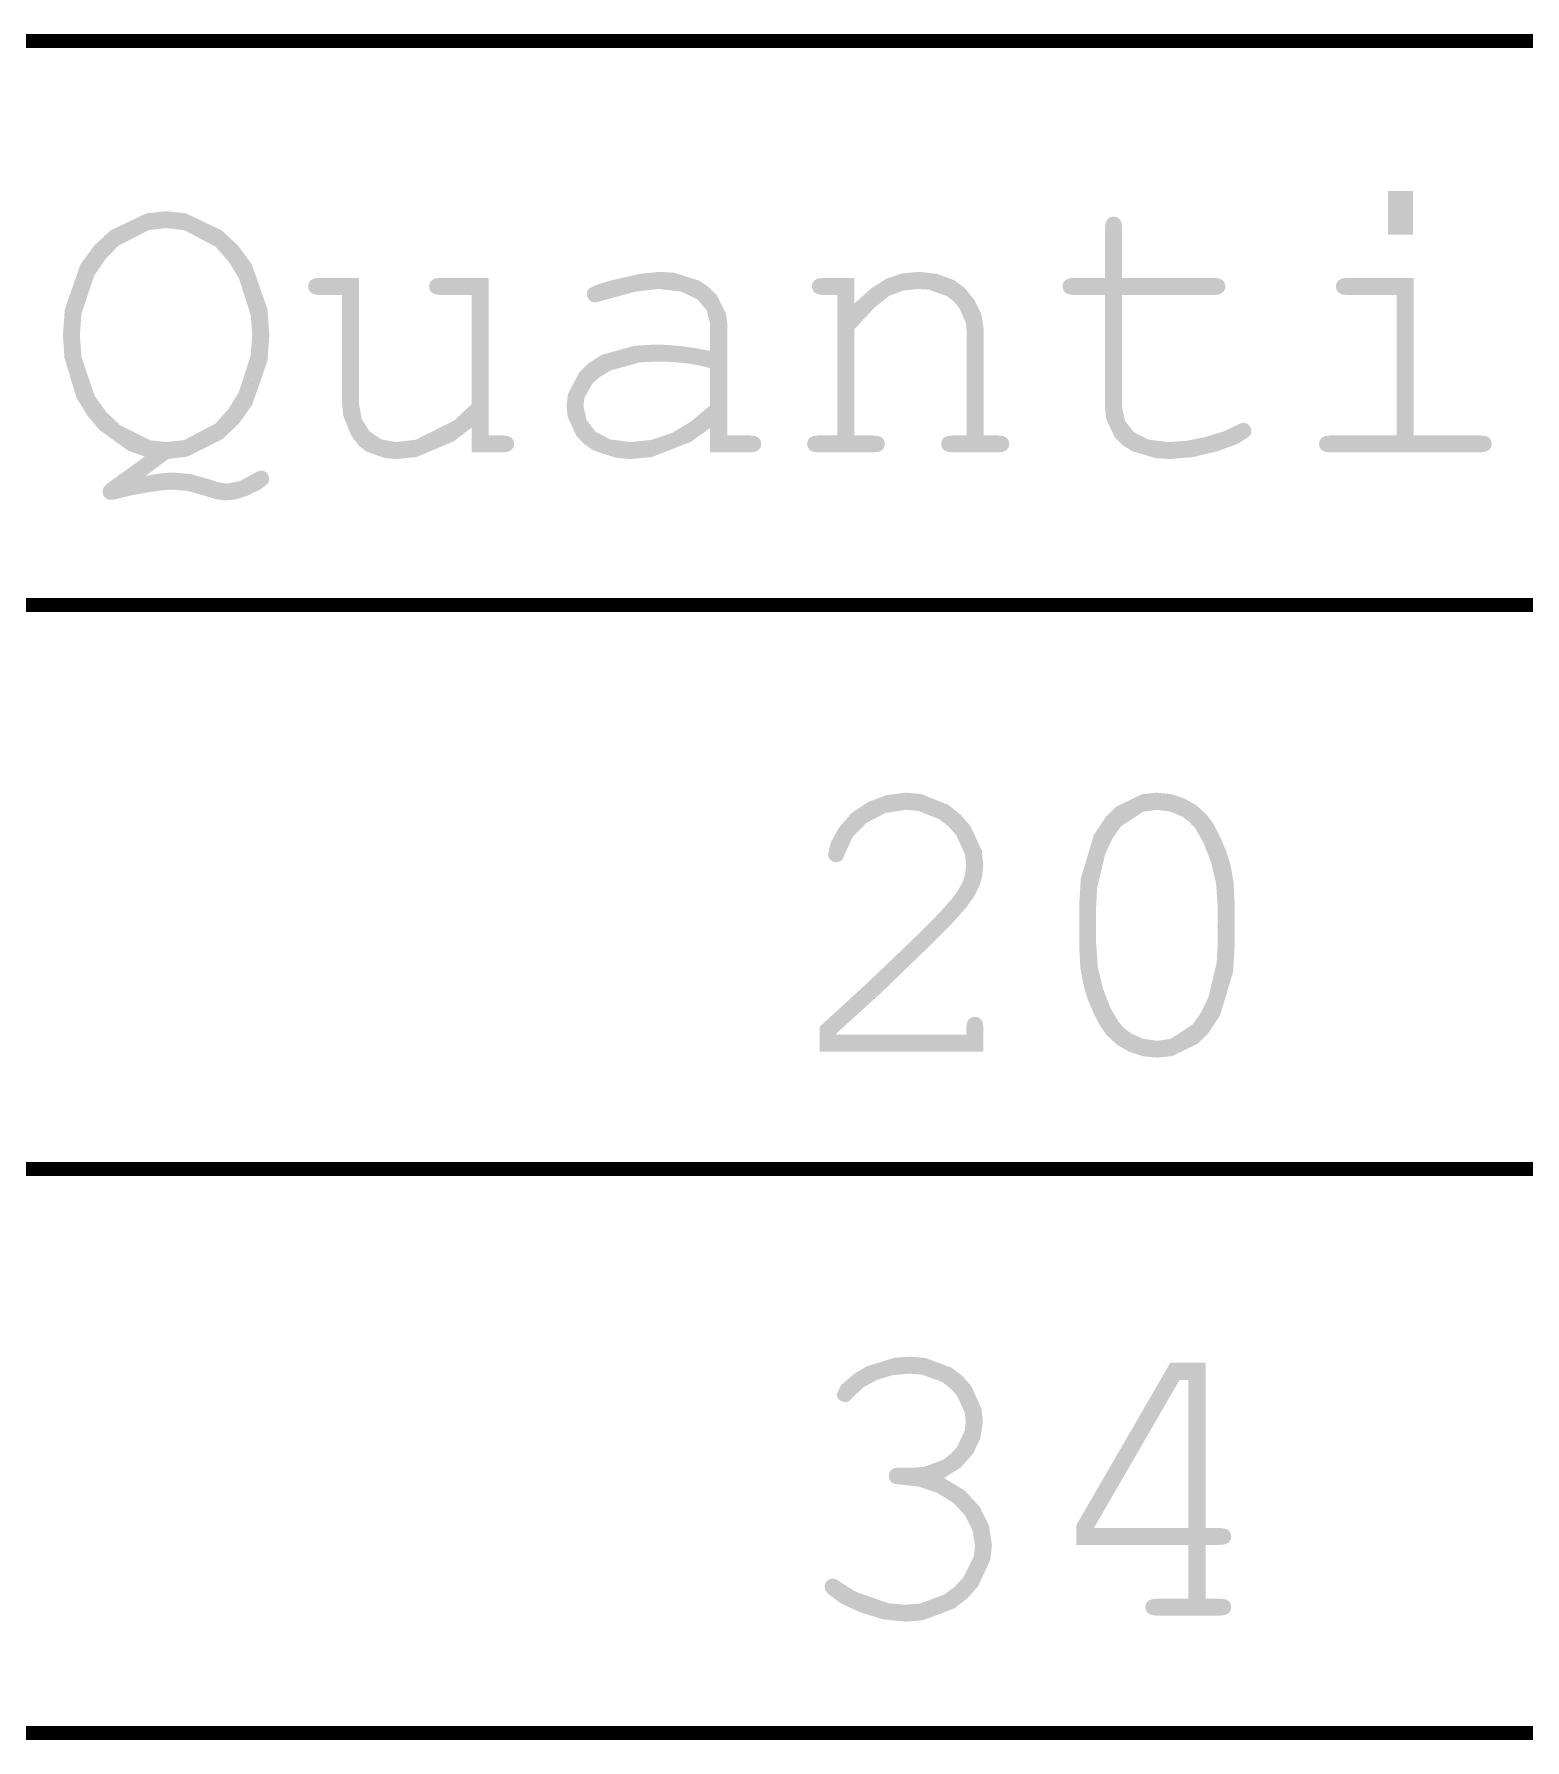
# Model space of a CAD drawing. Extents: x -3 to 268, y -4 to 76.
# Drawn here: x 139.42 to 150.25, y 55.09 to 67.49 of the extents above; entities that cross this region are included whole.
import ezdxf

# ---------------------------------------------------------------- set-up
doc = ezdxf.new("R2010")
doc.units = 0
doc.layers.add('DRILL_SYMBOLS', color=255, linetype='CONTINUOUS')

msp = doc.modelspace()

# ---------------------------------------------------------------- hatches: boundary and pattern name
at = {"layer": 'DRILL_SYMBOLS'}
for points in [[(149.438156, 66.346849), (149.438156, 66.028978), (149.256515, 66.028978), (149.256515, 66.346849)], [(140.392746, 64.39863), (140.228683, 64.275583), (140.339645, 64.294259), (140.429367, 64.300485), (140.557174, 64.288766), (140.682785, 64.25361), (140.760788, 64.228341), (140.819015, 64.219919), (140.908737, 64.237131), (141.00798, 64.288766), (141.043136, 64.308542), (141.066574, 64.315133), (141.090561, 64.310922), (141.109787, 64.298288), (141.122421, 64.278695), (141.126632, 64.25361), (141.12297, 64.233102), (141.111984, 64.215524), (141.061813, 64.177438), (140.972824, 64.133493), (140.891525, 64.106027), (140.811691, 64.096872), (140.738449, 64.106759), (140.641769, 64.136423), (140.535202, 64.166086), (140.432296, 64.175973), (140.352096, 64.171579), (140.25505, 64.158395), (140.12175, 64.133493), (140.017746, 64.10859), (139.992477, 64.103097), (139.975265, 64.101266), (139.952194, 64.105661), (139.932785, 64.118844), (139.919601, 64.139352), (139.915207, 64.165719), (139.923629, 64.193551), (139.948898, 64.218454), (140.222824, 64.416208), (140.104858, 64.457579), (139.895019, 64.608447), (139.803146, 64.717943), (139.726562, 64.844926), (139.639038, 65.135698), (139.628097, 65.299486), (139.642242, 65.488908), (139.755401, 65.813371), (139.854416, 65.948411), (139.972015, 66.058641), (140.233856, 66.184617), (140.378097, 66.200364), (140.522339, 66.184617), (140.784179, 66.058641), (140.901779, 65.948411), (141.000793, 65.813371), (141.113952, 65.488908), (141.128097, 65.299486), (141.114181, 65.112581), (141.002853, 64.790681), (141.003586, 65.299486), (140.992691, 65.445787), (140.905533, 65.715318), (140.829269, 65.838548), (140.735702, 65.94301), (140.510116, 66.062394), (140.378097, 66.077318), (140.253174, 66.063081), (140.031616, 65.94919), (139.934982, 65.849534), (139.854553, 65.729738), (139.762634, 65.454713), (139.751144, 65.299486), (139.763183, 65.135927), (139.859497, 64.855775), (139.943771, 64.739183), (140.043152, 64.644014), (140.260315, 64.535249), (140.378097, 64.521654), (140.510116, 64.536531), (140.735702, 64.655549), (140.829269, 64.759691), (140.905533, 64.882692), (140.992691, 65.152589), (141.003586, 65.299486), (141.002853, 64.790681), (140.905441, 64.655687), (140.789901, 64.544872), (140.533554, 64.416344)], [(147.324386, 65.715501), (147.992355, 65.715501), (148.030075, 65.711107), (148.055343, 65.697923), (148.069626, 65.677781), (148.074386, 65.652513), (148.069626, 65.628343), (148.055343, 65.608568), (148.030075, 65.595384), (147.992355, 65.590989), (147.324386, 65.590989), (147.324386, 64.772142), (147.34581, 64.673997), (147.41008, 64.593431), (147.515732, 64.539598), (147.6613, 64.521654), (147.790939, 64.530992), (147.930832, 64.559007), (148.059738, 64.598741), (148.156418, 64.643236), (148.183151, 64.657518), (148.204757, 64.662279), (148.22673, 64.657701), (148.245773, 64.643968), (148.258957, 64.624009), (148.263351, 64.600755), (148.25859, 64.579515), (148.244308, 64.559739), (148.163925, 64.509385), (148.016525, 64.455003), (147.839462, 64.412723), (147.670089, 64.39863), (147.567917, 64.404945), (147.39653, 64.455471), (147.327316, 64.499681), (147.27156, 64.554613), (147.20784, 64.690843), (147.199875, 64.772142), (147.199875, 65.590989), (146.972824, 65.590989), (146.935104, 65.595384), (146.909836, 65.608568), (146.895553, 65.628709), (146.890793, 65.653978), (146.895553, 65.678148), (146.909836, 65.697923), (146.935104, 65.711107), (146.972824, 65.715501), (147.199875, 65.715501), (147.199875, 66.078782), (147.204269, 66.116502), (147.217453, 66.141771), (147.237228, 66.156053), (147.261398, 66.160814), (147.286667, 66.156053), (147.306808, 66.141771), (147.319992, 66.116502), (147.324386, 66.078782)], [(144.330246, 64.446947), (144.330246, 64.624193), (144.193924, 64.525509), (143.907547, 64.412727), (143.757492, 64.39863), (143.652939, 64.405632), (143.480087, 64.461651), (143.411789, 64.510667), (143.357315, 64.569856), (143.295059, 64.707185), (143.287277, 64.785325), (143.297531, 64.871843), (143.379562, 65.027849), (143.451339, 65.097337), (143.542801, 65.155656), (143.782303, 65.222307), (143.930343, 65.230638), (144.018966, 65.227891), (144.114914, 65.219652), (144.218551, 65.205552), (144.330246, 65.185228), (144.330246, 65.384447), (144.306808, 65.478929), (144.236496, 65.560228), (144.119308, 65.616258), (143.955246, 65.634935), (143.78276, 65.614061), (143.552414, 65.551439), (143.513962, 65.540452), (143.492355, 65.53679), (143.470566, 65.541185), (143.452072, 65.554368), (143.439438, 65.574144), (143.435226, 65.598314), (143.438888, 65.620653), (143.449875, 65.637864), (143.50151, 65.663865), (143.615402, 65.697923), (143.816086, 65.744066), (143.961105, 65.759447), (144.071151, 65.75226), (144.252792, 65.694764), (144.324386, 65.644456), (144.381424, 65.585084), (144.446609, 65.455079), (144.454757, 65.384447), (144.454757, 64.569993), (144.330246, 65.059251), (144.241256, 65.080858), (144.14714, 65.095872), (144.047897, 65.104661), (143.943527, 65.107591), (143.816818, 65.100358), (143.607345, 65.042497), (143.524582, 64.991868), (143.474594, 64.94655), (143.417465, 64.843278), (143.410324, 64.785325), (143.432113, 64.682786), (143.497482, 64.597825), (143.604599, 64.540697), (143.751632, 64.521654), (143.905624, 64.537584), (144.048263, 64.585374), (144.18724, 64.667955), (144.330246, 64.788255), (144.330246, 65.059251), (144.454757, 64.569993), (144.61882, 64.569993), (144.657638, 64.565782), (144.683273, 64.553148), (144.697555, 64.533555), (144.702316, 64.50847), (144.697555, 64.4843), (144.683273, 64.464525), (144.657638, 64.451341), (144.61882, 64.446947)], [(145.379074, 65.715501), (145.379074, 65.529466), (145.501754, 65.639696), (145.611984, 65.709642), (145.72258, 65.746995), (145.846359, 65.759447), (145.980758, 65.744432), (146.102707, 65.699388), (146.180893, 65.640977), (146.251388, 65.553636), (146.301376, 65.450548), (146.318039, 65.344896), (146.318039, 64.569993), (146.422043, 64.569993), (146.459762, 64.565782), (146.485031, 64.553148), (146.499313, 64.533555), (146.504074, 64.50847), (146.499313, 64.4843), (146.485031, 64.464525), (146.459762, 64.451341), (146.422043, 64.446947), (146.092453, 64.446947), (146.053634, 64.451341), (146.028, 64.464525), (146.013717, 64.4843), (146.008957, 64.50847), (146.013717, 64.533555), (146.028, 64.553148), (146.053634, 64.565782), (146.092453, 64.569993), (146.194992, 64.569993), (146.194992, 65.324388), (146.189041, 65.387056), (146.141433, 65.497285), (146.099777, 65.544847), (146.048141, 65.58426), (145.9207, 65.629304), (145.844894, 65.634935), (145.731369, 65.622667), (145.633957, 65.585863), (145.525558, 65.500352), (145.379074, 65.341966), (145.379074, 64.569993), (145.518234, 64.569993), (145.555954, 64.565782), (145.581222, 64.553148), (145.595504, 64.533555), (145.600265, 64.50847), (145.595504, 64.4843), (145.581222, 64.464525), (145.555954, 64.451341), (145.518234, 64.446947), (145.116867, 64.446947), (145.079147, 64.451341), (145.053879, 64.464525), (145.039596, 64.4843), (145.034836, 64.50847), (145.039596, 64.533555), (145.053879, 64.553148), (145.079147, 64.565782), (145.116867, 64.569993), (145.256027, 64.569993), (145.256027, 65.590989), (145.152023, 65.590989), (145.114303, 65.595384), (145.089035, 65.608568), (145.074753, 65.628709), (145.069992, 65.653978), (145.074753, 65.678148), (145.089035, 65.697923), (145.114303, 65.711107), (145.152023, 65.715501)], [(142.597336, 64.446947), (142.597336, 64.627122), (142.468795, 64.527157), (142.196335, 64.41291), (142.052414, 64.39863), (141.967727, 64.404762), (141.830764, 64.453823), (141.778488, 64.496751), (141.725296, 64.563859), (141.664505, 64.714006), (141.656906, 64.797044), (141.656906, 65.590989), (141.491379, 65.590989), (141.453659, 65.595384), (141.42839, 65.608568), (141.414108, 65.628709), (141.409347, 65.653978), (141.414108, 65.678148), (141.42839, 65.697923), (141.453659, 65.711107), (141.491379, 65.715501), (141.779953, 65.715501), (141.779953, 64.797044), (141.798996, 64.687547), (141.856125, 64.59929), (141.941818, 64.541063), (142.046554, 64.521654), (142.193588, 64.538865), (142.468979, 64.676561), (142.597336, 64.797044), (142.597336, 65.590989), (142.370285, 65.590989), (142.332565, 65.595384), (142.307296, 65.608568), (142.293014, 65.628709), (142.288254, 65.653978), (142.293014, 65.678148), (142.307296, 65.697923), (142.332565, 65.711107), (142.370285, 65.715501), (142.720382, 65.715501), (142.720382, 64.569993), (142.824386, 64.569993), (142.862106, 64.565782), (142.887375, 64.553148), (142.901657, 64.533555), (142.906418, 64.50847), (142.901657, 64.4843), (142.887375, 64.464525), (142.862106, 64.451341), (142.824386, 64.446947)], [(149.44255, 65.715501), (149.44255, 64.569993), (149.925949, 64.569993), (149.964767, 64.565782), (149.990402, 64.553148), (150.004684, 64.533555), (150.009445, 64.50847), (150.004684, 64.4843), (149.990402, 64.464525), (149.964767, 64.451341), (149.925949, 64.446947), (148.836105, 64.446947), (148.798385, 64.451341), (148.773117, 64.464525), (148.758835, 64.4843), (148.754074, 64.50847), (148.758835, 64.533555), (148.773117, 64.553148), (148.798385, 64.565782), (148.836105, 64.569993), (149.319504, 64.569993), (149.319504, 65.590989), (148.960617, 65.590989), (148.922714, 65.595384), (148.896896, 65.608568), (148.882065, 65.628343), (148.877121, 65.652513), (148.881881, 65.677781), (148.896164, 65.697923), (148.921798, 65.711107), (148.960617, 65.715501)], [(145.247238, 60.213646), (146.192062, 60.213646), (146.192062, 60.261986), (146.196457, 60.299706), (146.20964, 60.324975), (146.229782, 60.339257), (146.25505, 60.344017), (146.27922, 60.339257), (146.298996, 60.324975), (146.312179, 60.299706), (146.316574, 60.261986), (146.316574, 60.0906), (145.127121, 60.0906), (145.127121, 60.27224), (145.496994, 60.612084), (145.856613, 60.957787), (145.996139, 61.098778), (146.083664, 61.196557), (146.135483, 61.268151), (146.167892, 61.33059), (146.184921, 61.388634), (146.190597, 61.447045), (146.182632, 61.523858), (146.118912, 61.66375), (146.063156, 61.72683), (145.996139, 61.780022), (145.842331, 61.840813), (145.755539, 61.848412), (145.603561, 61.825341), (145.469894, 61.756127), (145.367355, 61.652855), (145.308761, 61.527611), (145.298874, 61.498681), (145.286789, 61.482201), (145.267746, 61.471215), (145.245773, 61.467553), (145.222885, 61.471764), (145.204025, 61.484398), (145.191391, 61.502892), (145.187179, 61.524682), (145.206405, 61.607445), (145.264084, 61.715111), (145.355636, 61.822411), (145.476486, 61.904076), (145.613632, 61.955712), (145.754074, 61.972924), (145.865036, 61.962944), (146.06279, 61.88311), (146.149582, 61.813256), (146.222, 61.730767), (146.304764, 61.549859), (146.315109, 61.451439), (146.308151, 61.369957), (146.287277, 61.295433), (146.24974, 61.221093), (146.192795, 61.14016), (146.099594, 61.034508), (145.953293, 60.88601), (145.559982, 60.506249), (145.247238, 60.222435)], [(148.141769, 61.1614), (148.141769, 60.856713), (148.129959, 60.668572), (148.035476, 60.354363), (148.018722, 61.145287), (148.006454, 61.313561), (147.96965, 61.46975), (147.917465, 61.604699), (147.859054, 61.709252), (147.81694, 61.756859), (147.76384, 61.797142), (147.675216, 61.835595), (147.57634, 61.848412), (147.478653, 61.835228), (147.316788, 61.72976), (147.252609, 61.637475), (147.20134, 61.527611), (147.142746, 61.281517), (147.135422, 61.145287), (147.135422, 60.874291), (147.14769, 60.705834), (147.184494, 60.549096), (147.237045, 60.413598), (147.296554, 60.308861), (147.33757, 60.262352), (147.390304, 60.222435), (147.479294, 60.182885), (147.579269, 60.169701), (147.676315, 60.18293), (147.837448, 60.288765), (147.901535, 60.381371), (147.952804, 60.491555), (148.011398, 60.738015), (148.018722, 60.874291), (148.018722, 61.145287), (148.035476, 60.354363), (147.952804, 60.228295), (147.873977, 60.148837), (147.68721, 60.058028), (147.579269, 60.046677), (147.473984, 60.05748), (147.374924, 60.08989), (147.286117, 60.141692), (147.211593, 60.210717), (147.167099, 60.273705), (147.118576, 60.36599), (147.07518, 60.468529), (147.046066, 60.562279), (147.020798, 60.698876), (147.012375, 60.856713), (147.012375, 61.1614), (147.024185, 61.350182), (147.118667, 61.665123), (147.20134, 61.791283), (147.280166, 61.870751), (147.466934, 61.961571), (147.574875, 61.972924), (147.681076, 61.96212), (147.779953, 61.929711), (147.86821, 61.877892), (147.94255, 61.808861), (147.987961, 61.744774), (148.0363, 61.652123), (148.079513, 61.54995), (148.109543, 61.457299), (148.133713, 61.320336)], [(146.029465, 56.991088), (146.179245, 56.900817), (146.288742, 56.782348), (146.355758, 56.647033), (146.378097, 56.506225), (146.366882, 56.398879), (146.27716, 56.203688), (146.198654, 56.115844), (146.103302, 56.041833), (145.878815, 55.95725), (145.749679, 55.946677), (145.588547, 55.963517), (145.421554, 56.014037), (145.277267, 56.082152), (145.18425, 56.151732), (145.16777, 56.175902), (145.162277, 56.201537), (145.166488, 56.22351), (145.179123, 56.242553), (145.197616, 56.255736), (145.219406, 56.260131), (145.244308, 56.254638), (145.27214, 56.238158), (145.387314, 56.164458), (145.627548, 56.08023), (145.752609, 56.069701), (145.855194, 56.078078), (146.034271, 56.145095), (146.110763, 56.203734), (146.173889, 56.272628), (146.246033, 56.421676), (146.25505, 56.50183), (146.237289, 56.610595), (146.184006, 56.717162), (146.097397, 56.811461), (145.97966, 56.883422), (145.845627, 56.929015), (145.710129, 56.944213), (145.672409, 56.948424), (145.64714, 56.961058), (145.632858, 56.980651), (145.628097, 57.005736), (145.632675, 57.029906), (145.646408, 57.049682), (145.669296, 57.062865), (145.70134, 57.06726), (145.806808, 57.065795), (145.885956, 57.072112), (146.022552, 57.122649), (146.080002, 57.166869), (146.127106, 57.21942), (146.180939, 57.336608), (146.187668, 57.401244), (146.180618, 57.468078), (146.124222, 57.58966), (146.074875, 57.644408), (146.014175, 57.690551), (145.866958, 57.743285), (145.780441, 57.749877), (145.658127, 57.738891), (145.546066, 57.705932), (145.449753, 57.65393), (145.374679, 57.585814), (145.353988, 57.562194), (145.338791, 57.549926), (145.325424, 57.544982), (145.310226, 57.543334), (145.287155, 57.547545), (145.267746, 57.56018), (145.254562, 57.578673), (145.250168, 57.600463), (145.282028, 57.666747), (145.377609, 57.748412), (145.469253, 57.802886), (145.670669, 57.865142), (145.780441, 57.872924), (145.891678, 57.86418), (146.08284, 57.794234), (146.162765, 57.733031), (146.228134, 57.659743), (146.302841, 57.493117), (146.312179, 57.399779), (146.294235, 57.280028), (146.240402, 57.166869), (146.151779, 57.067992)], [(147.80632, 56.50476), (147.80632, 57.704467), (147.741867, 57.704467), (147.119308, 56.627807), (147.80632, 56.627807), (147.80632, 56.50476), (146.990402, 56.50476), (146.990402, 56.64685), (147.674484, 57.828978), (147.930832, 57.828978), (147.930832, 56.627807), (148.033371, 56.627807), (148.072189, 56.623595), (148.097824, 56.610961), (148.112106, 56.591369), (148.116867, 56.566283), (148.112106, 56.542113), (148.097824, 56.522338), (148.072189, 56.509154), (148.033371, 56.50476), (147.930832, 56.50476), (147.930832, 56.113646), (148.033371, 56.113646), (148.072189, 56.109435), (148.097824, 56.096801), (148.112106, 56.077208), (148.116867, 56.052123), (148.112106, 56.027953), (148.097824, 56.008178), (148.072189, 55.994994), (148.033371, 55.9906), (147.57634, 55.9906), (147.537521, 55.994994), (147.511886, 56.008178), (147.497604, 56.027953), (147.492843, 56.052123), (147.497604, 56.077208), (147.511886, 56.096801), (147.537521, 56.109435), (147.57634, 56.113646), (147.80632, 56.113646)]]:
    msp.add_hatch(color=7, dxfattribs=at).paths.add_polyline_path(points)

# ---------------------------------------------------------------- linework, layer by layer
at = {"layer": 'DRILL_SYMBOLS', "color": 7}
for points, const_width in [([(110.923999, 67.437377), (267.529853, 67.437377)], 0.1), ([(149.438156, 66.346849), (149.438156, 66.028978), (149.256515, 66.028978), (149.256515, 66.346849), (149.438156, 66.346849)], 0.000001), ([(140.392746, 64.39863), (140.228683, 64.275583), (140.339645, 64.294259), (140.429367, 64.300485), (140.557174, 64.288766), (140.682785, 64.25361), (140.760788, 64.228341), (140.819015, 64.219919), (140.908737, 64.237131), (141.00798, 64.288766), (141.043136, 64.308542), (141.066574, 64.315133), (141.090561, 64.310922), (141.109787, 64.298288), (141.122421, 64.278695), (141.126632, 64.25361), (141.12297, 64.233102), (141.111984, 64.215524), (141.061813, 64.177438), (140.972824, 64.133493), (140.891525, 64.106027), (140.811691, 64.096872), (140.738449, 64.106759), (140.641769, 64.136423), (140.535202, 64.166086), (140.432296, 64.175973), (140.352096, 64.171579), (140.25505, 64.158395), (140.12175, 64.133493), (140.017746, 64.10859), (139.992477, 64.103097), (139.975265, 64.101266), (139.952194, 64.105661), (139.932785, 64.118844), (139.919601, 64.139352), (139.915207, 64.165719), (139.923629, 64.193551), (139.948898, 64.218454), (140.222824, 64.416208), (140.104858, 64.457579), (139.895019, 64.608447), (139.803146, 64.717943), (139.726562, 64.844926), (139.639038, 65.135698), (139.628097, 65.299486), (139.642242, 65.488908), (139.755401, 65.813371), (139.854416, 65.948411), (139.972015, 66.058641), (140.233856, 66.184617), (140.378097, 66.200364), (140.522339, 66.184617), (140.784179, 66.058641), (140.901779, 65.948411), (141.000793, 65.813371), (141.113952, 65.488908), (141.128097, 65.299486), (141.114181, 65.112581), (141.002853, 64.790681), (141.003586, 65.299486), (140.992691, 65.445787), (140.905533, 65.715318), (140.829269, 65.838548), (140.735702, 65.94301), (140.510116, 66.062394), (140.378097, 66.077318), (140.253174, 66.063081), (140.031616, 65.94919), (139.934982, 65.849534), (139.854553, 65.729738), (139.762634, 65.454713), (139.751144, 65.299486), (139.763183, 65.135927), (139.859497, 64.855775), (139.943771, 64.739183), (140.043152, 64.644014), (140.260315, 64.535249), (140.378097, 64.521654), (140.510116, 64.536531), (140.735702, 64.655549), (140.829269, 64.759691), (140.905533, 64.882692), (140.992691, 65.152589), (141.003586, 65.299486), (141.002853, 64.790681), (140.905441, 64.655687), (140.789901, 64.544872), (140.533554, 64.416344), (140.392746, 64.39863)], 0.000001), ([(147.324386, 65.715501), (147.992355, 65.715501), (148.030075, 65.711107), (148.055343, 65.697923), (148.069626, 65.677781), (148.074386, 65.652513), (148.069626, 65.628343), (148.055343, 65.608568), (148.030075, 65.595384), (147.992355, 65.590989), (147.324386, 65.590989), (147.324386, 64.772142), (147.34581, 64.673997), (147.41008, 64.593431), (147.515732, 64.539598), (147.6613, 64.521654), (147.790939, 64.530992), (147.930832, 64.559007), (148.059738, 64.598741), (148.156418, 64.643236), (148.183151, 64.657518), (148.204757, 64.662279), (148.22673, 64.657701), (148.245773, 64.643968), (148.258957, 64.624009), (148.263351, 64.600755), (148.25859, 64.579515), (148.244308, 64.559739), (148.163925, 64.509385), (148.016525, 64.455003), (147.839462, 64.412723), (147.670089, 64.39863), (147.567917, 64.404945), (147.39653, 64.455471), (147.327316, 64.499681), (147.27156, 64.554613), (147.20784, 64.690843), (147.199875, 64.772142), (147.199875, 65.590989), (146.972824, 65.590989), (146.935104, 65.595384), (146.909836, 65.608568), (146.895553, 65.628709), (146.890793, 65.653978), (146.895553, 65.678148), (146.909836, 65.697923), (146.935104, 65.711107), (146.972824, 65.715501), (147.199875, 65.715501), (147.199875, 66.078782), (147.204269, 66.116502), (147.217453, 66.141771), (147.237228, 66.156053), (147.261398, 66.160814), (147.286667, 66.156053), (147.306808, 66.141771), (147.319992, 66.116502), (147.324386, 66.078782), (147.324386, 65.715501)], 0.000001), ([(144.330246, 64.446947), (144.330246, 64.624193), (144.193924, 64.525509), (143.907547, 64.412727), (143.757492, 64.39863), (143.652939, 64.405632), (143.480087, 64.461651), (143.411789, 64.510667), (143.357315, 64.569856), (143.295059, 64.707185), (143.287277, 64.785325), (143.297531, 64.871843), (143.379562, 65.027849), (143.451339, 65.097337), (143.542801, 65.155656), (143.782303, 65.222307), (143.930343, 65.230638), (144.018966, 65.227891), (144.114914, 65.219652), (144.218551, 65.205552), (144.330246, 65.185228), (144.330246, 65.384447), (144.306808, 65.478929), (144.236496, 65.560228), (144.119308, 65.616258), (143.955246, 65.634935), (143.78276, 65.614061), (143.552414, 65.551439), (143.513962, 65.540452), (143.492355, 65.53679), (143.470566, 65.541185), (143.452072, 65.554368), (143.439438, 65.574144), (143.435226, 65.598314), (143.438888, 65.620653), (143.449875, 65.637864), (143.50151, 65.663865), (143.615402, 65.697923), (143.816086, 65.744066), (143.961105, 65.759447), (144.071151, 65.75226), (144.252792, 65.694764), (144.324386, 65.644456), (144.381424, 65.585084), (144.446609, 65.455079), (144.454757, 65.384447), (144.454757, 64.569993), (144.330246, 65.059251), (144.241256, 65.080858), (144.14714, 65.095872), (144.047897, 65.104661), (143.943527, 65.107591), (143.816818, 65.100358), (143.607345, 65.042497), (143.524582, 64.991868), (143.474594, 64.94655), (143.417465, 64.843278), (143.410324, 64.785325), (143.432113, 64.682786), (143.497482, 64.597825), (143.604599, 64.540697), (143.751632, 64.521654), (143.905624, 64.537584), (144.048263, 64.585374), (144.18724, 64.667955), (144.330246, 64.788255), (144.330246, 65.059251), (144.454757, 64.569993), (144.61882, 64.569993), (144.657638, 64.565782), (144.683273, 64.553148), (144.697555, 64.533555), (144.702316, 64.50847), (144.697555, 64.4843), (144.683273, 64.464525), (144.657638, 64.451341), (144.61882, 64.446947), (144.330246, 64.446947)], 0.000001), ([(145.379074, 65.715501), (145.379074, 65.529466), (145.501754, 65.639696), (145.611984, 65.709642), (145.72258, 65.746995), (145.846359, 65.759447), (145.980758, 65.744432), (146.102707, 65.699388), (146.180893, 65.640977), (146.251388, 65.553636), (146.301376, 65.450548), (146.318039, 65.344896), (146.318039, 64.569993), (146.422043, 64.569993), (146.459762, 64.565782), (146.485031, 64.553148), (146.499313, 64.533555), (146.504074, 64.50847), (146.499313, 64.4843), (146.485031, 64.464525), (146.459762, 64.451341), (146.422043, 64.446947), (146.092453, 64.446947), (146.053634, 64.451341), (146.028, 64.464525), (146.013717, 64.4843), (146.008957, 64.50847), (146.013717, 64.533555), (146.028, 64.553148), (146.053634, 64.565782), (146.092453, 64.569993), (146.194992, 64.569993), (146.194992, 65.324388), (146.189041, 65.387056), (146.141433, 65.497285), (146.099777, 65.544847), (146.048141, 65.58426), (145.9207, 65.629304), (145.844894, 65.634935), (145.731369, 65.622667), (145.633957, 65.585863), (145.525558, 65.500352), (145.379074, 65.341966), (145.379074, 64.569993), (145.518234, 64.569993), (145.555954, 64.565782), (145.581222, 64.553148), (145.595504, 64.533555), (145.600265, 64.50847), (145.595504, 64.4843), (145.581222, 64.464525), (145.555954, 64.451341), (145.518234, 64.446947), (145.116867, 64.446947), (145.079147, 64.451341), (145.053879, 64.464525), (145.039596, 64.4843), (145.034836, 64.50847), (145.039596, 64.533555), (145.053879, 64.553148), (145.079147, 64.565782), (145.116867, 64.569993), (145.256027, 64.569993), (145.256027, 65.590989), (145.152023, 65.590989), (145.114303, 65.595384), (145.089035, 65.608568), (145.074753, 65.628709), (145.069992, 65.653978), (145.074753, 65.678148), (145.089035, 65.697923), (145.114303, 65.711107), (145.152023, 65.715501), (145.379074, 65.715501)], 0.000001), ([(142.597336, 64.446947), (142.597336, 64.627122), (142.468795, 64.527157), (142.196335, 64.41291), (142.052414, 64.39863), (141.967727, 64.404762), (141.830764, 64.453823), (141.778488, 64.496751), (141.725296, 64.563859), (141.664505, 64.714006), (141.656906, 64.797044), (141.656906, 65.590989), (141.491379, 65.590989), (141.453659, 65.595384), (141.42839, 65.608568), (141.414108, 65.628709), (141.409347, 65.653978), (141.414108, 65.678148), (141.42839, 65.697923), (141.453659, 65.711107), (141.491379, 65.715501), (141.779953, 65.715501), (141.779953, 64.797044), (141.798996, 64.687547), (141.856125, 64.59929), (141.941818, 64.541063), (142.046554, 64.521654), (142.193588, 64.538865), (142.468979, 64.676561), (142.597336, 64.797044), (142.597336, 65.590989), (142.370285, 65.590989), (142.332565, 65.595384), (142.307296, 65.608568), (142.293014, 65.628709), (142.288254, 65.653978), (142.293014, 65.678148), (142.307296, 65.697923), (142.332565, 65.711107), (142.370285, 65.715501), (142.720382, 65.715501), (142.720382, 64.569993), (142.824386, 64.569993), (142.862106, 64.565782), (142.887375, 64.553148), (142.901657, 64.533555), (142.906418, 64.50847), (142.901657, 64.4843), (142.887375, 64.464525), (142.862106, 64.451341), (142.824386, 64.446947), (142.597336, 64.446947)], 0.000001), ([(149.44255, 65.715501), (149.44255, 64.569993), (149.925949, 64.569993), (149.964767, 64.565782), (149.990402, 64.553148), (150.004684, 64.533555), (150.009445, 64.50847), (150.004684, 64.4843), (149.990402, 64.464525), (149.964767, 64.451341), (149.925949, 64.446947), (148.836105, 64.446947), (148.798385, 64.451341), (148.773117, 64.464525), (148.758835, 64.4843), (148.754074, 64.50847), (148.758835, 64.533555), (148.773117, 64.553148), (148.798385, 64.565782), (148.836105, 64.569993), (149.319504, 64.569993), (149.319504, 65.590989), (148.960617, 65.590989), (148.922714, 65.595384), (148.896896, 65.608568), (148.882065, 65.628343), (148.877121, 65.652513), (148.881881, 65.677781), (148.896164, 65.697923), (148.921798, 65.711107), (148.960617, 65.715501), (149.44255, 65.715501)], 0.000001), ([(110.923999, 63.337377), (267.529853, 63.337377)], 0.1), ([(145.247238, 60.213646), (146.192062, 60.213646), (146.192062, 60.261986), (146.196457, 60.299706), (146.20964, 60.324975), (146.229782, 60.339257), (146.25505, 60.344017), (146.27922, 60.339257), (146.298996, 60.324975), (146.312179, 60.299706), (146.316574, 60.261986), (146.316574, 60.0906), (145.127121, 60.0906), (145.127121, 60.27224), (145.496994, 60.612084), (145.856613, 60.957787), (145.996139, 61.098778), (146.083664, 61.196557), (146.135483, 61.268151), (146.167892, 61.33059), (146.184921, 61.388634), (146.190597, 61.447045), (146.182632, 61.523858), (146.118912, 61.66375), (146.063156, 61.72683), (145.996139, 61.780022), (145.842331, 61.840813), (145.755539, 61.848412), (145.603561, 61.825341), (145.469894, 61.756127), (145.367355, 61.652855), (145.308761, 61.527611), (145.298874, 61.498681), (145.286789, 61.482201), (145.267746, 61.471215), (145.245773, 61.467553), (145.222885, 61.471764), (145.204025, 61.484398), (145.191391, 61.502892), (145.187179, 61.524682), (145.206405, 61.607445), (145.264084, 61.715111), (145.355636, 61.822411), (145.476486, 61.904076), (145.613632, 61.955712), (145.754074, 61.972924), (145.865036, 61.962944), (146.06279, 61.88311), (146.149582, 61.813256), (146.222, 61.730767), (146.304764, 61.549859), (146.315109, 61.451439), (146.308151, 61.369957), (146.287277, 61.295433), (146.24974, 61.221093), (146.192795, 61.14016), (146.099594, 61.034508), (145.953293, 60.88601), (145.559982, 60.506249), (145.247238, 60.222435), (145.247238, 60.213646)], 0.000001), ([(148.141769, 61.1614), (148.141769, 60.856713), (148.129959, 60.668572), (148.035476, 60.354363), (148.018722, 61.145287), (148.006454, 61.313561), (147.96965, 61.46975), (147.917465, 61.604699), (147.859054, 61.709252), (147.81694, 61.756859), (147.76384, 61.797142), (147.675216, 61.835595), (147.57634, 61.848412), (147.478653, 61.835228), (147.316788, 61.72976), (147.252609, 61.637475), (147.20134, 61.527611), (147.142746, 61.281517), (147.135422, 61.145287), (147.135422, 60.874291), (147.14769, 60.705834), (147.184494, 60.549096), (147.237045, 60.413598), (147.296554, 60.308861), (147.33757, 60.262352), (147.390304, 60.222435), (147.479294, 60.182885), (147.579269, 60.169701), (147.676315, 60.18293), (147.837448, 60.288765), (147.901535, 60.381371), (147.952804, 60.491555), (148.011398, 60.738015), (148.018722, 60.874291), (148.018722, 61.145287), (148.035476, 60.354363), (147.952804, 60.228295), (147.873977, 60.148837), (147.68721, 60.058028), (147.579269, 60.046677), (147.473984, 60.05748), (147.374924, 60.08989), (147.286117, 60.141692), (147.211593, 60.210717), (147.167099, 60.273705), (147.118576, 60.36599), (147.07518, 60.468529), (147.046066, 60.562279), (147.020798, 60.698876), (147.012375, 60.856713), (147.012375, 61.1614), (147.024185, 61.350182), (147.118667, 61.665123), (147.20134, 61.791283), (147.280166, 61.870751), (147.466934, 61.961571), (147.574875, 61.972924), (147.681076, 61.96212), (147.779953, 61.929711), (147.86821, 61.877892), (147.94255, 61.808861), (147.987961, 61.744774), (148.0363, 61.652123), (148.079513, 61.54995), (148.109543, 61.457299), (148.133713, 61.320336), (148.141769, 61.1614)], 0.000001), ([(110.923999, 59.237377), (267.529853, 59.237377)], 0.1), ([(146.029465, 56.991088), (146.179245, 56.900817), (146.288742, 56.782348), (146.355758, 56.647033), (146.378097, 56.506225), (146.366882, 56.398879), (146.27716, 56.203688), (146.198654, 56.115844), (146.103302, 56.041833), (145.878815, 55.95725), (145.749679, 55.946677), (145.588547, 55.963517), (145.421554, 56.014037), (145.277267, 56.082152), (145.18425, 56.151732), (145.16777, 56.175902), (145.162277, 56.201537), (145.166488, 56.22351), (145.179123, 56.242553), (145.197616, 56.255736), (145.219406, 56.260131), (145.244308, 56.254638), (145.27214, 56.238158), (145.387314, 56.164458), (145.627548, 56.08023), (145.752609, 56.069701), (145.855194, 56.078078), (146.034271, 56.145095), (146.110763, 56.203734), (146.173889, 56.272628), (146.246033, 56.421676), (146.25505, 56.50183), (146.237289, 56.610595), (146.184006, 56.717162), (146.097397, 56.811461), (145.97966, 56.883422), (145.845627, 56.929015), (145.710129, 56.944213), (145.672409, 56.948424), (145.64714, 56.961058), (145.632858, 56.980651), (145.628097, 57.005736), (145.632675, 57.029906), (145.646408, 57.049682), (145.669296, 57.062865), (145.70134, 57.06726), (145.806808, 57.065795), (145.885956, 57.072112), (146.022552, 57.122649), (146.080002, 57.166869), (146.127106, 57.21942), (146.180939, 57.336608), (146.187668, 57.401244), (146.180618, 57.468078), (146.124222, 57.58966), (146.074875, 57.644408), (146.014175, 57.690551), (145.866958, 57.743285), (145.780441, 57.749877), (145.658127, 57.738891), (145.546066, 57.705932), (145.449753, 57.65393), (145.374679, 57.585814), (145.353988, 57.562194), (145.338791, 57.549926), (145.325424, 57.544982), (145.310226, 57.543334), (145.287155, 57.547545), (145.267746, 57.56018), (145.254562, 57.578673), (145.250168, 57.600463), (145.282028, 57.666747), (145.377609, 57.748412), (145.469253, 57.802886), (145.670669, 57.865142), (145.780441, 57.872924), (145.891678, 57.86418), (146.08284, 57.794234), (146.162765, 57.733031), (146.228134, 57.659743), (146.302841, 57.493117), (146.312179, 57.399779), (146.294235, 57.280028), (146.240402, 57.166869), (146.151779, 57.067992), (146.029465, 56.991088)], 0.000001), ([(147.80632, 56.50476), (147.80632, 57.704467), (147.741867, 57.704467), (147.119308, 56.627807), (147.80632, 56.627807), (147.80632, 56.50476), (146.990402, 56.50476), (146.990402, 56.64685), (147.674484, 57.828978), (147.930832, 57.828978), (147.930832, 56.627807), (148.033371, 56.627807), (148.072189, 56.623595), (148.097824, 56.610961), (148.112106, 56.591369), (148.116867, 56.566283), (148.112106, 56.542113), (148.097824, 56.522338), (148.072189, 56.509154), (148.033371, 56.50476), (147.930832, 56.50476), (147.930832, 56.113646), (148.033371, 56.113646), (148.072189, 56.109435), (148.097824, 56.096801), (148.112106, 56.077208), (148.116867, 56.052123), (148.112106, 56.027953), (148.097824, 56.008178), (148.072189, 55.994994), (148.033371, 55.9906), (147.57634, 55.9906), (147.537521, 55.994994), (147.511886, 56.008178), (147.497604, 56.027953), (147.492843, 56.052123), (147.497604, 56.077208), (147.511886, 56.096801), (147.537521, 56.109435), (147.57634, 56.113646), (147.80632, 56.113646), (147.80632, 56.50476)], 0.000001), ([(110.923999, 55.137377), (267.529853, 55.137377)], 0.1)]:
    msp.add_lwpolyline(points, dxfattribs=dict(at, const_width=const_width))

doc.saveas('drawing.dxf')
